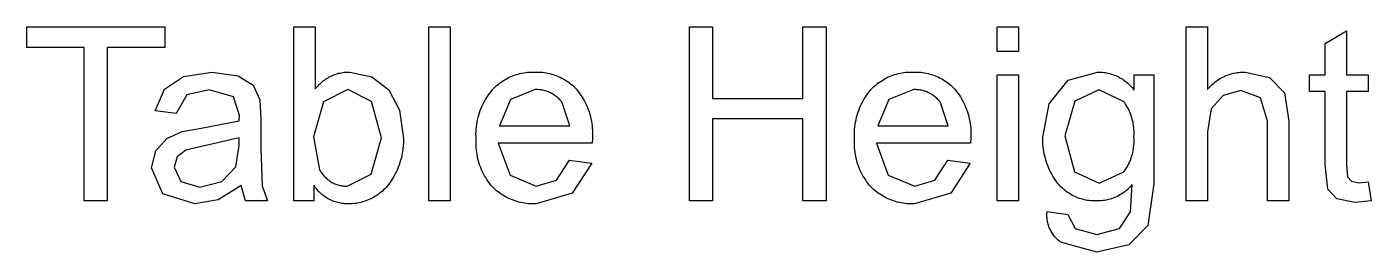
# Model space of a CAD drawing. Header units: inches. Extents: x 0 to 97, y -45 to 96.
# Drawn here: x 0.31 to 15.74, y -4.24 to -1.66 of the extents above; entities that cross this region are included whole.
import ezdxf

# ---------------------------------------------------------------- set-up
doc = ezdxf.new("R2010")
doc.units = ezdxf.units.IN
doc.header["$MEASUREMENT"] = 0
doc.layers.add('Information', color=7, linetype='Continuous', true_color=0x000000)

msp = doc.modelspace()

# ---------------------------------------------------------------- linework, layer by layer
at = {"layer": 'Information'}
for p, q in [((0.306, -1.893), (0.306, -1.657)), ((0.306, -1.657), (1.89, -1.657)), ((1.89, -1.657), (1.89, -1.893)), ((3.372, -3.656), (3.372, -1.657)), ((3.372, -1.657), (3.618, -1.657)), ((3.618, -1.657), (3.618, -2.37)), ((4.921, -3.656), (4.921, -1.657)), ((4.921, -1.657), (5.166, -1.657)), ((5.166, -1.657), (5.166, -3.656)), ((7.915, -3.656), (7.915, -1.657)), ((7.915, -1.657), (8.179, -1.657)), ((8.179, -1.657), (8.179, -2.478)), ((9.218, -2.478), (9.218, -1.657)), ((9.218, -1.657), (9.483, -1.657)), ((9.483, -1.657), (9.483, -3.656)), ((11.446, -1.939), (11.446, -1.657)), ((11.446, -1.657), (11.691, -1.657)), ((11.691, -1.657), (11.691, -1.939)), ((13.618, -3.656), (13.618, -1.657)), ((13.618, -1.657), (13.863, -1.657)), ((13.863, -1.657), (13.863, -2.374)), ((15.215, -1.849), (15.46, -1.702)), ((15.215, -2.208), (15.215, -1.849)), ((15.46, -1.702), (15.46, -2.208)), ((0.965, -1.893), (0.306, -1.893)), ((0.965, -3.656), (0.965, -1.893)), ((1.89, -1.893), (1.229, -1.893)), ((1.229, -1.893), (1.229, -3.656)), ((11.691, -1.939), (11.446, -1.939)), ((1.888, -2.372), (2.104, -2.226)), ((2.104, -2.226), (2.433, -2.175)), ((2.433, -2.175), (2.734, -2.219)), ((2.734, -2.219), (2.905, -2.328)), ((3.66, -2.32), (3.672, -2.309)), ((3.672, -2.309), (3.684, -2.298)), ((3.684, -2.298), (3.697, -2.287)), ((3.697, -2.287), (3.709, -2.277)), ((3.709, -2.277), (3.722, -2.267)), ((3.722, -2.267), (3.736, -2.257)), ((3.736, -2.257), (3.75, -2.249)), ((3.75, -2.249), (3.764, -2.24)), ((3.764, -2.24), (3.778, -2.232)), ((3.778, -2.232), (3.793, -2.225)), ((3.793, -2.225), (3.807, -2.218)), ((3.807, -2.218), (3.822, -2.211)), ((3.822, -2.211), (3.838, -2.205)), ((3.838, -2.205), (3.853, -2.2)), ((3.853, -2.2), (3.869, -2.195)), ((3.869, -2.195), (3.885, -2.19)), ((3.885, -2.19), (3.901, -2.187)), ((3.901, -2.187), (3.917, -2.183)), ((3.917, -2.183), (3.933, -2.181)), ((3.933, -2.181), (3.949, -2.178)), ((3.949, -2.178), (3.965, -2.177)), ((3.965, -2.177), (3.982, -2.176)), ((3.982, -2.176), (3.998, -2.175)), ((3.998, -2.175), (4.014, -2.175)), ((4.014, -2.175), (4.267, -2.229)), ((4.267, -2.229), (4.464, -2.38)), ((5.717, -2.317), (5.734, -2.304)), ((5.734, -2.304), (5.751, -2.291)), ((5.751, -2.291), (5.769, -2.279)), ((5.769, -2.279), (5.788, -2.267)), ((5.788, -2.267), (5.807, -2.256)), ((5.807, -2.256), (5.826, -2.246)), ((5.826, -2.246), (5.845, -2.236)), ((5.845, -2.236), (5.865, -2.227)), ((5.865, -2.227), (5.885, -2.219)), ((5.885, -2.219), (5.906, -2.211)), ((5.906, -2.211), (5.926, -2.204)), ((5.926, -2.204), (5.947, -2.198)), ((5.947, -2.198), (5.968, -2.192)), ((5.968, -2.192), (5.99, -2.188)), ((5.99, -2.188), (6.011, -2.184)), ((6.011, -2.184), (6.033, -2.18)), ((6.033, -2.18), (6.054, -2.178)), ((6.054, -2.178), (6.076, -2.176)), ((6.076, -2.176), (6.098, -2.175)), ((6.098, -2.175), (6.119, -2.175)), ((6.119, -2.175), (6.141, -2.175)), ((6.141, -2.175), (6.162, -2.175)), ((6.162, -2.175), (6.184, -2.175)), ((6.184, -2.175), (6.205, -2.176)), ((6.205, -2.176), (6.226, -2.178)), ((6.226, -2.178), (6.247, -2.18)), ((6.247, -2.18), (6.268, -2.184)), ((6.268, -2.184), (6.289, -2.188)), ((6.289, -2.188), (6.309, -2.192)), ((6.309, -2.192), (6.33, -2.198)), ((6.33, -2.198), (6.35, -2.204)), ((6.35, -2.204), (6.37, -2.211)), ((6.37, -2.211), (6.39, -2.218)), ((6.39, -2.218), (6.41, -2.226)), ((6.41, -2.226), (6.429, -2.235)), ((6.429, -2.235), (6.448, -2.245)), ((6.448, -2.245), (6.467, -2.255)), ((6.467, -2.255), (6.485, -2.266)), ((6.485, -2.266), (6.503, -2.277)), ((6.503, -2.277), (6.52, -2.289)), ((6.52, -2.289), (6.537, -2.301)), ((6.537, -2.301), (6.554, -2.315)), ((6.554, -2.315), (6.57, -2.328)), ((10.062, -2.317), (10.079, -2.304)), ((10.079, -2.304), (10.096, -2.291)), ((10.096, -2.291), (10.114, -2.279)), ((10.114, -2.279), (10.133, -2.267)), ((10.133, -2.267), (10.152, -2.256)), ((10.152, -2.256), (10.171, -2.246)), ((10.171, -2.246), (10.19, -2.236)), ((10.19, -2.236), (10.21, -2.227)), ((10.21, -2.227), (10.23, -2.219)), ((10.23, -2.219), (10.251, -2.211)), ((10.251, -2.211), (10.271, -2.204)), ((10.271, -2.204), (10.292, -2.198)), ((10.292, -2.198), (10.313, -2.192)), ((10.313, -2.192), (10.335, -2.188)), ((10.335, -2.188), (10.356, -2.184)), ((10.356, -2.184), (10.377, -2.18)), ((10.377, -2.18), (10.399, -2.178)), ((10.399, -2.178), (10.421, -2.176)), ((10.421, -2.176), (10.443, -2.175)), ((10.443, -2.175), (10.464, -2.175)), ((10.464, -2.175), (10.486, -2.175)), ((10.486, -2.175), (10.507, -2.175)), ((10.507, -2.175), (10.529, -2.175)), ((10.529, -2.175), (10.55, -2.176)), ((10.55, -2.176), (10.571, -2.178)), ((10.571, -2.178), (10.592, -2.18)), ((10.592, -2.18), (10.613, -2.184)), ((10.613, -2.184), (10.634, -2.188)), ((10.634, -2.188), (10.654, -2.192)), ((10.654, -2.192), (10.675, -2.198)), ((10.675, -2.198), (10.695, -2.204)), ((10.695, -2.204), (10.715, -2.211)), ((10.715, -2.211), (10.735, -2.218)), ((10.735, -2.218), (10.755, -2.226)), ((10.755, -2.226), (10.774, -2.235)), ((10.774, -2.235), (10.793, -2.245)), ((10.793, -2.245), (10.811, -2.255)), ((10.811, -2.255), (10.83, -2.266)), ((10.83, -2.266), (10.848, -2.277)), ((10.848, -2.277), (10.865, -2.289)), ((10.865, -2.289), (10.882, -2.301)), ((10.882, -2.301), (10.899, -2.315)), ((10.899, -2.315), (10.915, -2.328)), ((11.446, -3.656), (11.446, -2.208)), ((11.446, -2.208), (11.691, -2.208)), ((11.691, -2.208), (11.691, -3.656)), ((12.046, -2.541), (12.263, -2.27)), ((12.263, -2.27), (12.598, -2.175)), ((12.598, -2.175), (12.616, -2.175)), ((12.616, -2.175), (12.634, -2.176)), ((12.634, -2.176), (12.652, -2.177)), ((12.652, -2.177), (12.67, -2.179)), ((12.67, -2.179), (12.688, -2.181)), ((12.688, -2.181), (12.706, -2.185)), ((12.706, -2.185), (12.724, -2.188)), ((12.724, -2.188), (12.741, -2.193)), ((12.741, -2.193), (12.758, -2.198)), ((12.758, -2.198), (12.776, -2.204)), ((12.776, -2.204), (12.793, -2.21)), ((12.793, -2.21), (12.809, -2.217)), ((12.809, -2.217), (12.826, -2.224)), ((12.826, -2.224), (12.842, -2.232)), ((12.842, -2.232), (12.858, -2.24)), ((12.858, -2.24), (12.874, -2.25)), ((12.874, -2.25), (12.889, -2.259)), ((12.889, -2.259), (12.904, -2.269)), ((12.904, -2.269), (12.919, -2.28)), ((12.919, -2.28), (12.933, -2.291)), ((12.933, -2.291), (12.947, -2.303)), ((12.947, -2.303), (12.96, -2.315)), ((12.96, -2.315), (12.973, -2.328)), ((13.021, -2.382), (13.021, -2.208)), ((13.021, -2.208), (13.247, -2.208)), ((13.247, -2.208), (13.247, -3.459)), ((13.915, -2.319), (13.93, -2.306)), ((13.93, -2.306), (13.944, -2.294)), ((13.944, -2.294), (13.959, -2.283)), ((13.959, -2.283), (13.975, -2.272)), ((13.975, -2.272), (13.99, -2.261)), ((13.99, -2.261), (14.007, -2.251)), ((14.007, -2.251), (14.023, -2.242)), ((14.023, -2.242), (14.04, -2.233)), ((14.04, -2.233), (14.057, -2.225)), ((14.057, -2.225), (14.074, -2.217)), ((14.074, -2.217), (14.092, -2.21)), ((14.092, -2.21), (14.11, -2.204)), ((14.11, -2.204), (14.128, -2.198)), ((14.128, -2.198), (14.146, -2.193)), ((14.146, -2.193), (14.165, -2.188)), ((14.165, -2.188), (14.183, -2.184)), ((14.183, -2.184), (14.202, -2.181)), ((14.202, -2.181), (14.221, -2.179)), ((14.221, -2.179), (14.24, -2.177)), ((14.24, -2.177), (14.259, -2.176)), ((14.259, -2.176), (14.278, -2.175)), ((14.278, -2.175), (14.297, -2.175)), ((14.297, -2.175), (14.576, -2.238)), ((14.576, -2.238), (14.746, -2.414)), ((15.036, -2.399), (15.036, -2.208)), ((15.036, -2.208), (15.215, -2.208)), ((15.46, -2.208), (15.706, -2.208)), ((15.706, -2.208), (15.706, -2.399)), ((1.78, -2.621), (1.888, -2.372)), ((2.142, -2.439), (2.02, -2.653)), ((2.398, -2.378), (2.142, -2.439)), ((2.677, -2.461), (2.398, -2.378)), ((2.747, -2.673), (2.677, -2.461)), ((2.905, -2.328), (2.981, -2.495)), ((3.618, -2.37), (3.628, -2.357)), ((3.628, -2.357), (3.638, -2.344)), ((3.638, -2.344), (3.649, -2.332)), ((3.649, -2.332), (3.66, -2.32)), ((3.993, -2.377), (3.714, -2.516)), ((4.265, -2.512), (3.993, -2.377)), ((4.464, -2.38), (4.584, -2.615)), ((5.573, -2.49), (5.587, -2.466)), ((5.587, -2.466), (5.603, -2.443)), ((5.603, -2.443), (5.619, -2.42)), ((5.619, -2.42), (5.636, -2.398)), ((5.636, -2.398), (5.653, -2.377)), ((5.653, -2.377), (5.668, -2.361)), ((5.668, -2.361), (5.684, -2.346)), ((5.684, -2.346), (5.7, -2.331)), ((5.7, -2.331), (5.717, -2.317)), ((6.144, -2.377), (5.86, -2.49)), ((6.157, -2.377), (6.144, -2.377)), ((6.17, -2.377), (6.157, -2.377)), ((6.183, -2.378), (6.17, -2.377)), ((6.195, -2.379), (6.183, -2.378)), ((6.208, -2.381), (6.195, -2.379)), ((6.221, -2.383), (6.208, -2.381)), ((6.233, -2.385), (6.221, -2.383)), ((6.246, -2.388), (6.233, -2.385)), ((6.258, -2.391), (6.246, -2.388)), ((6.271, -2.395), (6.258, -2.391)), ((6.283, -2.399), (6.271, -2.395)), ((6.295, -2.404), (6.283, -2.399)), ((6.307, -2.409), (6.295, -2.404)), ((6.318, -2.415), (6.307, -2.409)), ((6.33, -2.42), (6.318, -2.415)), ((6.341, -2.427), (6.33, -2.42)), ((6.352, -2.433), (6.341, -2.427)), ((6.363, -2.44), (6.352, -2.433)), ((6.374, -2.448), (6.363, -2.44)), ((6.384, -2.455), (6.374, -2.448)), ((6.394, -2.463), (6.384, -2.455)), ((6.404, -2.472), (6.394, -2.463)), ((6.57, -2.328), (6.586, -2.343)), ((6.586, -2.343), (6.601, -2.357)), ((6.601, -2.357), (6.616, -2.373)), ((6.616, -2.373), (6.633, -2.394)), ((6.633, -2.394), (6.649, -2.415)), ((6.649, -2.415), (6.665, -2.438)), ((6.665, -2.438), (6.68, -2.461)), ((6.68, -2.461), (6.694, -2.484)), ((9.918, -2.49), (9.932, -2.466)), ((9.932, -2.466), (9.947, -2.443)), ((9.947, -2.443), (9.964, -2.42)), ((9.964, -2.42), (9.98, -2.398)), ((9.98, -2.398), (9.998, -2.377)), ((9.998, -2.377), (10.013, -2.361)), ((10.013, -2.361), (10.029, -2.346)), ((10.029, -2.346), (10.045, -2.331)), ((10.045, -2.331), (10.062, -2.317)), ((10.489, -2.377), (10.205, -2.49)), ((10.502, -2.377), (10.489, -2.377)), ((10.515, -2.377), (10.502, -2.377)), ((10.527, -2.378), (10.515, -2.377)), ((10.54, -2.379), (10.527, -2.378)), ((10.553, -2.381), (10.54, -2.379)), ((10.566, -2.383), (10.553, -2.381)), ((10.578, -2.385), (10.566, -2.383)), ((10.591, -2.388), (10.578, -2.385)), ((10.603, -2.391), (10.591, -2.388)), ((10.616, -2.395), (10.603, -2.391)), ((10.628, -2.399), (10.616, -2.395)), ((10.64, -2.404), (10.628, -2.399)), ((10.652, -2.409), (10.64, -2.404)), ((10.663, -2.415), (10.652, -2.409)), ((10.675, -2.42), (10.663, -2.415)), ((10.686, -2.427), (10.675, -2.42)), ((10.697, -2.433), (10.686, -2.427)), ((10.708, -2.44), (10.697, -2.433)), ((10.719, -2.448), (10.708, -2.44)), ((10.729, -2.455), (10.719, -2.448)), ((10.739, -2.463), (10.729, -2.455)), ((10.749, -2.472), (10.739, -2.463)), ((10.915, -2.328), (10.931, -2.343)), ((10.931, -2.343), (10.946, -2.357)), ((10.946, -2.357), (10.961, -2.373)), ((10.961, -2.373), (10.978, -2.394)), ((10.978, -2.394), (10.994, -2.415)), ((10.994, -2.415), (11.01, -2.438)), ((11.01, -2.438), (11.025, -2.461)), ((11.025, -2.461), (11.039, -2.484)), ((12.616, -2.378), (12.338, -2.511)), ((12.9, -2.513), (12.616, -2.378)), ((12.973, -2.328), (12.986, -2.341)), ((12.986, -2.341), (12.998, -2.354)), ((12.998, -2.354), (13.009, -2.368)), ((13.009, -2.368), (13.021, -2.382)), ((13.863, -2.374), (13.875, -2.36)), ((13.875, -2.36), (13.888, -2.346)), ((13.888, -2.346), (13.902, -2.332)), ((13.902, -2.332), (13.915, -2.319)), ((14.041, -2.443), (13.904, -2.596)), ((14.246, -2.386), (14.041, -2.443)), ((14.472, -2.47), (14.246, -2.386)), ((14.746, -2.414), (14.797, -2.738)), ((15.215, -2.399), (15.036, -2.399)), ((15.215, -3.232), (15.215, -2.399)), ((15.706, -2.399), (15.46, -2.399)), ((15.46, -2.399), (15.46, -3.245)), ((2.02, -2.653), (1.78, -2.621)), ((2.981, -2.495), (2.993, -2.722)), ((3.714, -2.516), (3.597, -2.921)), ((4.377, -2.93), (4.265, -2.512)), ((4.584, -2.615), (4.628, -2.91)), ((5.504, -2.642), (5.513, -2.616)), ((5.513, -2.616), (5.523, -2.59)), ((5.523, -2.59), (5.534, -2.564)), ((5.534, -2.564), (5.546, -2.539)), ((5.546, -2.539), (5.559, -2.514)), ((5.559, -2.514), (5.573, -2.49)), ((5.86, -2.49), (5.732, -2.793)), ((6.413, -2.481), (6.404, -2.472)), ((6.422, -2.49), (6.413, -2.481)), ((6.431, -2.499), (6.422, -2.49)), ((6.44, -2.509), (6.431, -2.499)), ((6.448, -2.518), (6.44, -2.509)), ((6.541, -2.793), (6.448, -2.518)), ((6.694, -2.484), (6.708, -2.508)), ((6.708, -2.508), (6.72, -2.532)), ((6.72, -2.532), (6.732, -2.557)), ((6.732, -2.557), (6.743, -2.582)), ((6.743, -2.582), (6.752, -2.607)), ((6.752, -2.607), (6.761, -2.633)), ((8.179, -2.478), (9.218, -2.478)), ((9.849, -2.642), (9.858, -2.616)), ((9.858, -2.616), (9.868, -2.59)), ((9.868, -2.59), (9.879, -2.564)), ((9.879, -2.564), (9.891, -2.539)), ((9.891, -2.539), (9.904, -2.514)), ((9.904, -2.514), (9.918, -2.49)), ((10.205, -2.49), (10.077, -2.793)), ((10.758, -2.481), (10.749, -2.472)), ((10.767, -2.49), (10.758, -2.481)), ((10.776, -2.499), (10.767, -2.49)), ((10.785, -2.509), (10.776, -2.499)), ((10.793, -2.518), (10.785, -2.509)), ((10.886, -2.793), (10.793, -2.518)), ((11.039, -2.484), (11.053, -2.508)), ((11.053, -2.508), (11.065, -2.532)), ((11.065, -2.532), (11.077, -2.557)), ((11.077, -2.557), (11.087, -2.582)), ((11.087, -2.582), (11.097, -2.607)), ((11.097, -2.607), (11.106, -2.633)), ((11.971, -2.923), (12.046, -2.541)), ((12.338, -2.511), (12.223, -2.906)), ((12.912, -2.529), (12.9, -2.513)), ((12.923, -2.546), (12.912, -2.529)), ((12.934, -2.564), (12.923, -2.546)), ((12.944, -2.581), (12.934, -2.564)), ((12.954, -2.599), (12.944, -2.581)), ((12.963, -2.617), (12.954, -2.599)), ((12.971, -2.636), (12.963, -2.617)), ((13.904, -2.596), (13.863, -2.863)), ((14.552, -2.738), (14.472, -2.47)), ((2.308, -2.821), (2.745, -2.737)), ((2.745, -2.737), (2.747, -2.673)), ((2.993, -2.722), (2.993, -3.049)), ((5.468, -2.805), (5.472, -2.777)), ((5.472, -2.777), (5.477, -2.75)), ((5.477, -2.75), (5.482, -2.723)), ((5.482, -2.723), (5.488, -2.695)), ((5.488, -2.695), (5.496, -2.669)), ((5.496, -2.669), (5.504, -2.642)), ((6.761, -2.633), (6.77, -2.659)), ((6.77, -2.659), (6.777, -2.685)), ((6.777, -2.685), (6.783, -2.712)), ((6.783, -2.712), (6.788, -2.739)), ((6.788, -2.739), (6.793, -2.766)), ((6.793, -2.766), (6.796, -2.793)), ((9.218, -2.713), (8.179, -2.713)), ((8.179, -2.713), (8.179, -3.656)), ((9.218, -3.656), (9.218, -2.713)), ((9.813, -2.805), (9.817, -2.777)), ((9.817, -2.777), (9.821, -2.75)), ((9.821, -2.75), (9.827, -2.723)), ((9.827, -2.723), (9.833, -2.695)), ((9.833, -2.695), (9.841, -2.669)), ((9.841, -2.669), (9.849, -2.642)), ((11.106, -2.633), (11.115, -2.659)), ((11.115, -2.659), (11.122, -2.685)), ((11.122, -2.685), (11.128, -2.712)), ((11.128, -2.712), (11.133, -2.739)), ((11.133, -2.739), (11.138, -2.766)), ((11.138, -2.766), (11.141, -2.793)), ((12.979, -2.655), (12.971, -2.636)), ((12.986, -2.674), (12.979, -2.655)), ((12.992, -2.693), (12.986, -2.674)), ((12.998, -2.713), (12.992, -2.693)), ((13.003, -2.732), (12.998, -2.713)), ((13.008, -2.752), (13.003, -2.732)), ((13.011, -2.772), (13.008, -2.752)), ((13.014, -2.792), (13.011, -2.772)), ((14.552, -3.656), (14.552, -2.738)), ((14.797, -2.738), (14.797, -3.656)), ((1.913, -2.938), (2.089, -2.858)), ((2.089, -2.858), (2.308, -2.821)), ((2.745, -2.929), (2.344, -3.022)), ((2.745, -3.019), (2.745, -2.929)), ((3.597, -2.921), (3.668, -3.297)), ((4.26, -3.347), (4.377, -2.93)), ((4.628, -2.91), (4.629, -2.938)), ((5.463, -2.888), (5.464, -2.86)), ((5.464, -2.916), (5.463, -2.888)), ((5.464, -2.86), (5.466, -2.833)), ((5.465, -2.944), (5.464, -2.916)), ((5.466, -2.833), (5.468, -2.805)), ((5.732, -2.793), (6.541, -2.793)), ((6.796, -2.793), (6.799, -2.82)), ((6.8, -2.929), (6.798, -2.994)), ((6.799, -2.82), (6.801, -2.847)), ((6.801, -2.902), (6.8, -2.929)), ((6.801, -2.847), (6.801, -2.874)), ((6.801, -2.874), (6.801, -2.902)), ((9.808, -2.888), (9.809, -2.86)), ((9.809, -2.916), (9.808, -2.888)), ((9.809, -2.86), (9.811, -2.833)), ((9.81, -2.944), (9.809, -2.916)), ((9.811, -2.833), (9.813, -2.805)), ((10.077, -2.793), (10.886, -2.793)), ((11.141, -2.793), (11.144, -2.82)), ((11.145, -2.929), (11.143, -2.994)), ((11.144, -2.82), (11.145, -2.847)), ((11.145, -2.847), (11.146, -2.874)), ((11.146, -2.902), (11.145, -2.929)), ((11.146, -2.874), (11.146, -2.902)), ((11.971, -2.951), (11.971, -2.923)), ((12.223, -2.906), (12.336, -3.321)), ((13.017, -2.812), (13.014, -2.792)), ((13.018, -2.833), (13.017, -2.812)), ((13.019, -2.853), (13.018, -2.833)), ((13.018, -2.914), (13.019, -2.894)), ((13.019, -2.934), (13.018, -2.914)), ((13.019, -2.873), (13.019, -2.853)), ((13.019, -2.894), (13.019, -2.873)), ((13.863, -2.863), (13.863, -3.656)), ((1.738, -3.274), (1.786, -3.08)), ((1.786, -3.08), (1.913, -2.938)), ((2.13, -3.071), (2.033, -3.15)), ((2.344, -3.022), (2.13, -3.071)), ((2.706, -3.264), (2.745, -3.019)), ((2.993, -3.049), (3.009, -3.482)), ((4.622, -3.078), (4.617, -3.106)), ((4.625, -3.05), (4.622, -3.078)), ((4.627, -3.022), (4.625, -3.05)), ((4.629, -2.994), (4.627, -3.022)), ((4.629, -2.938), (4.63, -2.966)), ((4.63, -2.966), (4.629, -2.994)), ((5.464, -2.97), (5.465, -2.944)), ((5.464, -2.995), (5.464, -2.97)), ((5.464, -3.021), (5.464, -2.995)), ((5.466, -3.047), (5.464, -3.021)), ((5.468, -3.073), (5.466, -3.047)), ((5.471, -3.098), (5.468, -3.073)), ((6.798, -2.994), (5.719, -2.994)), ((5.719, -2.994), (5.854, -3.36)), ((9.808, -2.995), (9.809, -2.97)), ((9.809, -3.021), (9.808, -2.995)), ((9.809, -2.97), (9.81, -2.944)), ((9.811, -3.047), (9.809, -3.021)), ((9.813, -3.073), (9.811, -3.047)), ((9.816, -3.098), (9.813, -3.073)), ((11.143, -2.994), (10.063, -2.994)), ((10.063, -2.994), (10.198, -3.36)), ((11.971, -2.979), (11.971, -2.951)), ((11.973, -3.006), (11.971, -2.979)), ((11.975, -3.034), (11.973, -3.006)), ((11.979, -3.061), (11.975, -3.034)), ((11.983, -3.088), (11.979, -3.061)), ((13.005, -3.098), (13.009, -3.078)), ((13.009, -3.078), (13.013, -3.058)), ((13.013, -3.058), (13.015, -3.037)), ((13.015, -3.037), (13.018, -3.017)), ((13.018, -3.017), (13.019, -2.996)), ((13.02, -2.955), (13.019, -2.934)), ((13.019, -2.996), (13.02, -2.976)), ((13.02, -2.976), (13.02, -2.955)), ((2.033, -3.15), (1.999, -3.267)), ((4.581, -3.241), (4.571, -3.268)), ((4.59, -3.215), (4.581, -3.241)), ((4.598, -3.188), (4.59, -3.215)), ((4.606, -3.161), (4.598, -3.188)), ((4.612, -3.133), (4.606, -3.161)), ((4.617, -3.106), (4.612, -3.133)), ((5.475, -3.124), (5.471, -3.098)), ((5.48, -3.149), (5.475, -3.124)), ((5.486, -3.175), (5.48, -3.149)), ((5.493, -3.2), (5.486, -3.175)), ((5.5, -3.224), (5.493, -3.2)), ((5.508, -3.249), (5.5, -3.224)), ((6.387, -3.416), (6.538, -3.189)), ((6.538, -3.189), (6.792, -3.221)), ((6.792, -3.221), (6.569, -3.566)), ((9.82, -3.124), (9.816, -3.098)), ((9.825, -3.149), (9.82, -3.124)), ((9.831, -3.175), (9.825, -3.149)), ((9.837, -3.2), (9.831, -3.175)), ((9.845, -3.224), (9.837, -3.2)), ((9.853, -3.249), (9.845, -3.224)), ((10.732, -3.416), (10.883, -3.189)), ((10.883, -3.189), (11.136, -3.221)), ((11.136, -3.221), (10.914, -3.566)), ((11.988, -3.115), (11.983, -3.088)), ((11.994, -3.142), (11.988, -3.115)), ((12.001, -3.169), (11.994, -3.142)), ((12.009, -3.195), (12.001, -3.169)), ((12.018, -3.222), (12.009, -3.195)), ((12.028, -3.248), (12.018, -3.222)), ((12.947, -3.252), (12.957, -3.234)), ((12.957, -3.234), (12.966, -3.215)), ((12.966, -3.215), (12.974, -3.197)), ((12.974, -3.197), (12.981, -3.177)), ((12.981, -3.177), (12.988, -3.158)), ((12.988, -3.158), (12.994, -3.138)), ((12.994, -3.138), (13, -3.118)), ((13, -3.118), (13.005, -3.098)), ((15.245, -3.521), (15.215, -3.232)), ((1.866, -3.572), (1.738, -3.274)), ((1.999, -3.267), (2.074, -3.431)), ((2.543, -3.434), (2.706, -3.264)), ((3.668, -3.297), (3.674, -3.308)), ((3.674, -3.308), (3.68, -3.318)), ((3.68, -3.318), (3.686, -3.328)), ((3.686, -3.328), (3.693, -3.338)), ((3.693, -3.338), (3.7, -3.348)), ((3.7, -3.348), (3.708, -3.357)), ((3.708, -3.357), (3.716, -3.366)), ((3.716, -3.366), (3.724, -3.375)), ((3.724, -3.375), (3.732, -3.384)), ((3.732, -3.384), (3.741, -3.392)), ((3.741, -3.392), (3.75, -3.4)), ((3.982, -3.486), (4.26, -3.347)), ((4.509, -3.393), (4.494, -3.417)), ((4.523, -3.369), (4.509, -3.393)), ((4.536, -3.344), (4.523, -3.369)), ((4.549, -3.319), (4.536, -3.344)), ((4.561, -3.294), (4.549, -3.319)), ((4.571, -3.268), (4.561, -3.294)), ((5.517, -3.273), (5.508, -3.249)), ((5.527, -3.297), (5.517, -3.273)), ((5.538, -3.32), (5.527, -3.297)), ((5.55, -3.343), (5.538, -3.32)), ((5.562, -3.366), (5.55, -3.343)), ((5.575, -3.388), (5.562, -3.366)), ((5.589, -3.41), (5.575, -3.388)), ((5.854, -3.36), (6.156, -3.486)), ((9.862, -3.273), (9.853, -3.249)), ((9.872, -3.297), (9.862, -3.273)), ((9.883, -3.32), (9.872, -3.297)), ((9.895, -3.343), (9.883, -3.32)), ((9.907, -3.366), (9.895, -3.343)), ((9.92, -3.388), (9.907, -3.366)), ((9.934, -3.41), (9.92, -3.388)), ((10.198, -3.36), (10.501, -3.486)), ((12.038, -3.273), (12.028, -3.248)), ((12.049, -3.298), (12.038, -3.273)), ((12.062, -3.323), (12.049, -3.298)), ((12.075, -3.347), (12.062, -3.323)), ((12.088, -3.371), (12.075, -3.347)), ((12.103, -3.395), (12.088, -3.371)), ((12.118, -3.418), (12.103, -3.395)), ((12.336, -3.321), (12.62, -3.452)), ((12.62, -3.452), (12.903, -3.322)), ((12.903, -3.322), (12.915, -3.305)), ((12.915, -3.305), (12.926, -3.288)), ((12.926, -3.288), (12.937, -3.27)), ((12.937, -3.27), (12.947, -3.252)), ((15.46, -3.245), (15.472, -3.38)), ((15.472, -3.38), (15.515, -3.428)), ((2.074, -3.431), (2.291, -3.496)), ((2.291, -3.496), (2.543, -3.434)), ((2.766, -3.477), (2.503, -3.641)), ((2.815, -3.656), (2.766, -3.477)), ((3.009, -3.482), (3.071, -3.656)), ((3.609, -3.487), (3.6, -3.474)), ((3.6, -3.474), (3.6, -3.656)), ((3.618, -3.5), (3.609, -3.487)), ((3.627, -3.513), (3.618, -3.5)), ((3.638, -3.525), (3.627, -3.513)), ((3.648, -3.537), (3.638, -3.525)), ((3.659, -3.549), (3.648, -3.537)), ((3.67, -3.56), (3.659, -3.549)), ((3.75, -3.4), (3.759, -3.408)), ((3.759, -3.408), (3.769, -3.415)), ((3.769, -3.415), (3.778, -3.422)), ((3.778, -3.422), (3.788, -3.429)), ((3.788, -3.429), (3.798, -3.436)), ((3.798, -3.436), (3.809, -3.442)), ((3.809, -3.442), (3.819, -3.447)), ((3.819, -3.447), (3.83, -3.453)), ((3.83, -3.453), (3.841, -3.458)), ((3.841, -3.458), (3.852, -3.462)), ((3.852, -3.462), (3.864, -3.466)), ((3.864, -3.466), (3.875, -3.47)), ((3.875, -3.47), (3.887, -3.474)), ((3.887, -3.474), (3.898, -3.477)), ((3.898, -3.477), (3.91, -3.479)), ((3.91, -3.479), (3.922, -3.481)), ((3.922, -3.481), (3.934, -3.483)), ((3.934, -3.483), (3.946, -3.485)), ((3.946, -3.485), (3.958, -3.486)), ((3.958, -3.486), (3.97, -3.486)), ((3.97, -3.486), (3.982, -3.486)), ((4.388, -3.543), (4.373, -3.556)), ((4.403, -3.529), (4.388, -3.543)), ((4.417, -3.515), (4.403, -3.529)), ((4.431, -3.5), (4.417, -3.515)), ((4.444, -3.485), (4.431, -3.5)), ((4.461, -3.463), (4.444, -3.485)), ((4.478, -3.44), (4.461, -3.463)), ((4.494, -3.417), (4.478, -3.44)), ((5.603, -3.432), (5.589, -3.41)), ((5.619, -3.452), (5.603, -3.432)), ((5.634, -3.473), (5.619, -3.452)), ((5.651, -3.493), (5.634, -3.473)), ((5.667, -3.508), (5.651, -3.493)), ((5.683, -3.523), (5.667, -3.508)), ((5.7, -3.538), (5.683, -3.523)), ((5.718, -3.552), (5.7, -3.538)), ((6.156, -3.486), (6.387, -3.416)), ((9.948, -3.432), (9.934, -3.41)), ((9.963, -3.452), (9.948, -3.432)), ((9.979, -3.473), (9.963, -3.452)), ((9.996, -3.493), (9.979, -3.473)), ((10.012, -3.508), (9.996, -3.493)), ((10.028, -3.523), (10.012, -3.508)), ((10.045, -3.538), (10.028, -3.523)), ((10.063, -3.552), (10.045, -3.538)), ((10.501, -3.486), (10.732, -3.416)), ((12.134, -3.44), (12.118, -3.418)), ((12.146, -3.455), (12.134, -3.44)), ((12.158, -3.469), (12.146, -3.455)), ((12.171, -3.484), (12.158, -3.469)), ((12.184, -3.497), (12.171, -3.484)), ((12.198, -3.51), (12.184, -3.497)), ((12.212, -3.523), (12.198, -3.51)), ((12.227, -3.535), (12.212, -3.523)), ((12.241, -3.547), (12.227, -3.535)), ((12.257, -3.558), (12.241, -3.547)), ((12.913, -3.549), (12.899, -3.56)), ((12.926, -3.539), (12.913, -3.549)), ((12.939, -3.528), (12.926, -3.539)), ((12.951, -3.516), (12.939, -3.528)), ((12.964, -3.504), (12.951, -3.516)), ((12.975, -3.492), (12.964, -3.504)), ((12.987, -3.479), (12.975, -3.492)), ((12.98, -3.781), (12.997, -3.466)), ((12.997, -3.466), (12.987, -3.479)), ((13.247, -3.459), (13.178, -3.938)), ((15.349, -3.632), (15.245, -3.521)), ((15.515, -3.428), (15.599, -3.446)), ((15.599, -3.446), (15.706, -3.436)), ((15.706, -3.436), (15.742, -3.653)), ((1.229, -3.656), (0.965, -3.656)), ((2.233, -3.688), (1.866, -3.572)), ((2.503, -3.641), (2.233, -3.688)), ((3.071, -3.656), (2.815, -3.656)), ((3.6, -3.656), (3.372, -3.656)), ((3.682, -3.571), (3.67, -3.56)), ((3.694, -3.581), (3.682, -3.571)), ((3.706, -3.591), (3.694, -3.581)), ((3.719, -3.601), (3.706, -3.591)), ((3.732, -3.61), (3.719, -3.601)), ((3.745, -3.618), (3.732, -3.61)), ((3.759, -3.627), (3.745, -3.618)), ((3.773, -3.634), (3.759, -3.627)), ((3.787, -3.642), (3.773, -3.634)), ((3.801, -3.648), (3.787, -3.642)), ((3.816, -3.655), (3.801, -3.648)), ((3.831, -3.66), (3.816, -3.655)), ((3.846, -3.665), (3.831, -3.66)), ((3.861, -3.67), (3.846, -3.665)), ((3.876, -3.674), (3.861, -3.67)), ((3.892, -3.678), (3.876, -3.674)), ((3.907, -3.681), (3.892, -3.678)), ((3.923, -3.684), (3.907, -3.681)), ((3.939, -3.686), (3.923, -3.684)), ((3.955, -3.687), (3.939, -3.686)), ((3.97, -3.688), (3.955, -3.687)), ((3.986, -3.688), (3.97, -3.688)), ((4.002, -3.688), (3.986, -3.688)), ((4.022, -3.688), (4.002, -3.688)), ((4.042, -3.687), (4.022, -3.688)), ((4.062, -3.685), (4.042, -3.687)), ((4.082, -3.683), (4.062, -3.685)), ((4.102, -3.68), (4.082, -3.683)), ((4.122, -3.676), (4.102, -3.68)), ((4.141, -3.672), (4.122, -3.676)), ((4.161, -3.667), (4.141, -3.672)), ((4.18, -3.661), (4.161, -3.667)), ((4.199, -3.655), (4.18, -3.661)), ((4.218, -3.647), (4.199, -3.655)), ((4.236, -3.64), (4.218, -3.647)), ((4.255, -3.631), (4.236, -3.64)), ((4.273, -3.622), (4.255, -3.631)), ((4.29, -3.613), (4.273, -3.622)), ((4.307, -3.602), (4.29, -3.613)), ((4.324, -3.592), (4.307, -3.602)), ((4.341, -3.58), (4.324, -3.592)), ((4.357, -3.568), (4.341, -3.58)), ((4.373, -3.556), (4.357, -3.568)), ((5.166, -3.656), (4.921, -3.656)), ((5.736, -3.565), (5.718, -3.552)), ((5.754, -3.577), (5.736, -3.565)), ((5.773, -3.59), (5.754, -3.577)), ((5.792, -3.601), (5.773, -3.59)), ((5.811, -3.612), (5.792, -3.601)), ((5.831, -3.622), (5.811, -3.612)), ((5.851, -3.631), (5.831, -3.622)), ((5.872, -3.64), (5.851, -3.631)), ((5.893, -3.648), (5.872, -3.64)), ((5.914, -3.655), (5.893, -3.648)), ((5.935, -3.662), (5.914, -3.655)), ((5.956, -3.668), (5.935, -3.662)), ((5.978, -3.673), (5.956, -3.668)), ((6, -3.678), (5.978, -3.673)), ((6.022, -3.681), (6, -3.678)), ((6.044, -3.684), (6.022, -3.681)), ((6.066, -3.687), (6.044, -3.684)), ((6.088, -3.688), (6.066, -3.687)), ((6.11, -3.689), (6.088, -3.688)), ((6.133, -3.689), (6.11, -3.689)), ((6.155, -3.688), (6.133, -3.689)), ((6.569, -3.566), (6.155, -3.688)), ((8.179, -3.656), (7.915, -3.656)), ((9.483, -3.656), (9.218, -3.656)), ((10.081, -3.565), (10.063, -3.552)), ((10.099, -3.577), (10.081, -3.565)), ((10.118, -3.59), (10.099, -3.577)), ((10.137, -3.601), (10.118, -3.59)), ((10.156, -3.612), (10.137, -3.601)), ((10.176, -3.622), (10.156, -3.612)), ((10.196, -3.631), (10.176, -3.622)), ((10.217, -3.64), (10.196, -3.631)), ((10.237, -3.648), (10.217, -3.64)), ((10.258, -3.655), (10.237, -3.648)), ((10.28, -3.662), (10.258, -3.655)), ((10.301, -3.668), (10.28, -3.662)), ((10.323, -3.673), (10.301, -3.668)), ((10.345, -3.678), (10.323, -3.673)), ((10.367, -3.681), (10.345, -3.678)), ((10.389, -3.684), (10.367, -3.681)), ((10.411, -3.687), (10.389, -3.684)), ((10.433, -3.688), (10.411, -3.687)), ((10.455, -3.689), (10.433, -3.688)), ((10.477, -3.689), (10.455, -3.689)), ((10.5, -3.688), (10.477, -3.689)), ((10.914, -3.566), (10.5, -3.688)), ((11.691, -3.656), (11.446, -3.656)), ((12.273, -3.568), (12.257, -3.558)), ((12.289, -3.578), (12.273, -3.568)), ((12.305, -3.588), (12.289, -3.578)), ((12.322, -3.597), (12.305, -3.588)), ((12.339, -3.605), (12.322, -3.597)), ((12.356, -3.613), (12.339, -3.605)), ((12.374, -3.62), (12.356, -3.613)), ((12.391, -3.626), (12.374, -3.62)), ((12.409, -3.632), (12.391, -3.626)), ((12.428, -3.637), (12.409, -3.632)), ((12.446, -3.642), (12.428, -3.637)), ((12.465, -3.646), (12.446, -3.642)), ((12.483, -3.649), (12.465, -3.646)), ((12.502, -3.652), (12.483, -3.649)), ((12.521, -3.654), (12.502, -3.652)), ((12.54, -3.655), (12.521, -3.654)), ((12.559, -3.656), (12.54, -3.655)), ((12.578, -3.656), (12.559, -3.656)), ((12.597, -3.656), (12.578, -3.656)), ((12.614, -3.655), (12.597, -3.656)), ((12.631, -3.655), (12.614, -3.655)), ((12.647, -3.654), (12.631, -3.655)), ((12.664, -3.652), (12.647, -3.654)), ((12.681, -3.649), (12.664, -3.652)), ((12.698, -3.647), (12.681, -3.649)), ((12.715, -3.643), (12.698, -3.647)), ((12.731, -3.639), (12.715, -3.643)), ((12.748, -3.634), (12.731, -3.639)), ((12.764, -3.629), (12.748, -3.634)), ((12.78, -3.624), (12.764, -3.629)), ((12.796, -3.617), (12.78, -3.624)), ((12.811, -3.611), (12.796, -3.617)), ((12.827, -3.603), (12.811, -3.611)), ((12.842, -3.596), (12.827, -3.603)), ((12.856, -3.587), (12.842, -3.596)), ((12.871, -3.579), (12.856, -3.587)), ((12.885, -3.569), (12.871, -3.579)), ((12.899, -3.56), (12.885, -3.569)), ((13.863, -3.656), (13.618, -3.656)), ((14.797, -3.656), (14.552, -3.656)), ((15.556, -3.675), (15.349, -3.632)), ((15.742, -3.653), (15.556, -3.675)), ((12.018, -3.802), (12.019, -3.789)), ((12.018, -3.815), (12.018, -3.802)), ((12.018, -3.829), (12.018, -3.815)), ((12.019, -3.842), (12.018, -3.829)), ((12.019, -3.789), (12.02, -3.775)), ((12.02, -3.855), (12.019, -3.842)), ((12.02, -3.775), (12.258, -3.811)), ((12.022, -3.869), (12.02, -3.855)), ((12.258, -3.811), (12.342, -3.972)), ((12.854, -3.972), (12.98, -3.781)), ((12.024, -3.882), (12.022, -3.869)), ((12.027, -3.895), (12.024, -3.882)), ((12.03, -3.908), (12.027, -3.895)), ((12.033, -3.921), (12.03, -3.908)), ((12.037, -3.934), (12.033, -3.921)), ((12.041, -3.946), (12.037, -3.934)), ((12.046, -3.959), (12.041, -3.946)), ((12.051, -3.971), (12.046, -3.959)), ((12.057, -3.983), (12.051, -3.971)), ((12.063, -3.995), (12.057, -3.983)), ((12.069, -4.007), (12.063, -3.995)), ((12.076, -4.018), (12.069, -4.007)), ((12.342, -3.972), (12.591, -4.04)), ((12.591, -4.04), (12.854, -3.972)), ((13.178, -3.938), (12.96, -4.161)), ((12.083, -4.03), (12.076, -4.018)), ((12.091, -4.041), (12.083, -4.03)), ((12.099, -4.051), (12.091, -4.041)), ((12.107, -4.062), (12.099, -4.051)), ((12.115, -4.072), (12.107, -4.062)), ((12.124, -4.082), (12.115, -4.072)), ((12.134, -4.091), (12.124, -4.082)), ((12.143, -4.101), (12.134, -4.091)), ((12.153, -4.11), (12.143, -4.101)), ((12.163, -4.118), (12.153, -4.11)), ((12.174, -4.127), (12.163, -4.118)), ((12.592, -4.243), (12.174, -4.127)), ((12.96, -4.161), (12.592, -4.243))]:
    msp.add_line(p, q, dxfattribs=at)

doc.saveas('drawing.dxf')
